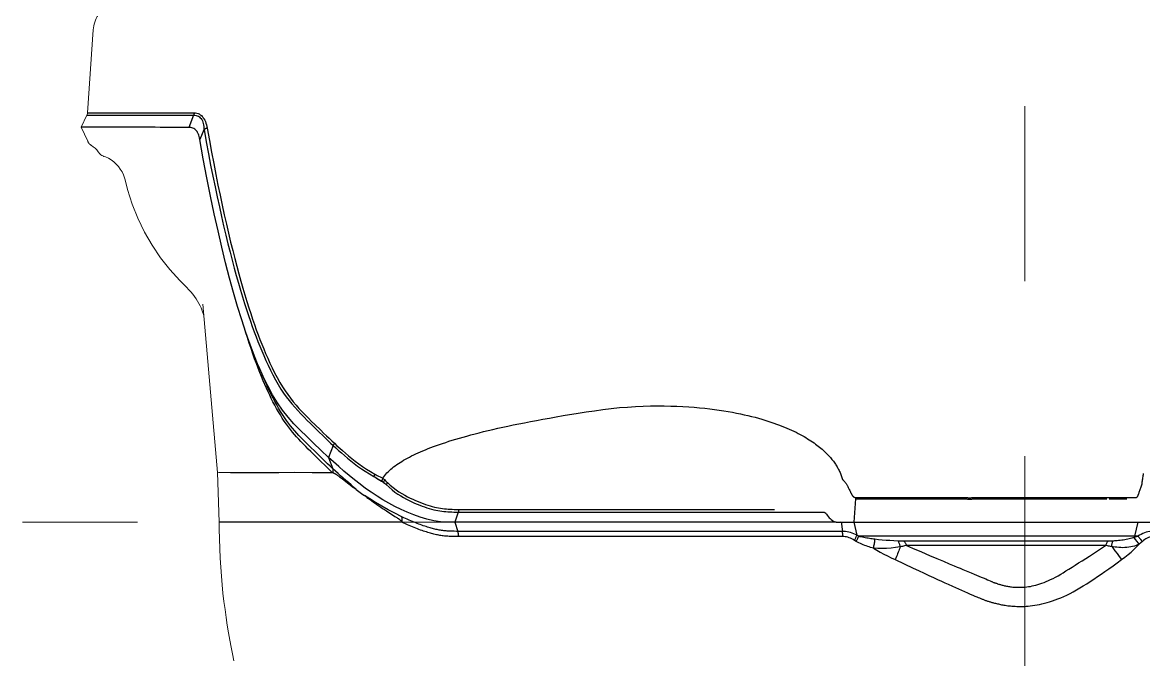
# Model space of a CAD drawing. Header units: millimetres. Extents: x 100 to 1590, y 100 to 694.
# Drawn here: x 1476.007 to 1477.608, y 502.291 to 503.2 of the extents above; entities that cross this region are included whole.
import ezdxf

# ---------------------------------------------------------------- set-up
doc = ezdxf.new("R2010")
doc.units = ezdxf.units.MM
doc.linetypes.add('CENTER', pattern=[2, 1.25, -0.25, 0.25, -0.25])
doc.layers.add('CL', color=1, linetype='CENTER', lineweight=9)
doc.layers.add('OUTLINE', color=6, linetype='Continuous', lineweight=9)

msp = doc.modelspace()

# ---------------------------------------------------------------- linework, layer by layer
at = {"color": 9, "linetype": 'Continuous'}
for p, q in [((1476.0994, 503.0681), (1476.1004, 503.0681)), ((1476.1003, 503.0714), (1476.1012, 503.0714)), ((1476.1023, 503.0681), (1476.1039, 503.0681)), ((1476.1039, 503.0714), (1476.1051, 503.0714)), ((1476.1039, 503.0681), (1476.1083, 503.0681)), ((1476.1051, 503.0714), (1476.108, 503.0714)), ((1476.108, 503.0714), (1476.1099, 503.0714)), ((1476.1083, 503.0681), (1476.1099, 503.0681)), ((1476.1099, 503.0714), (1476.111, 503.0714)), ((1476.1099, 503.0681), (1476.1106, 503.0681)), ((1476.1106, 503.0681), (1476.1125, 503.0681)), ((1476.111, 503.0714), (1476.1118, 503.0714)), ((1476.1125, 503.0681), (1476.1137, 503.0681)), ((1476.1149, 503.0681), (1476.1175, 503.0681)), ((1476.1175, 503.0681), (1476.1185, 503.0681)), ((1476.1185, 503.0681), (1476.1194, 503.0681)), ((1476.1187, 503.0714), (1476.1197, 503.0714)), ((1476.1194, 503.0681), (1476.1214, 503.0681)), ((1476.1197, 503.0714), (1476.1217, 503.0714)), ((1476.1214, 503.0681), (1476.1225, 503.0681)), ((1476.1217, 503.0714), (1476.1233, 503.0714)), ((1476.1225, 503.0681), (1476.1264, 503.0681)), ((1476.1233, 503.0714), (1476.1271, 503.0714)), ((1476.1264, 503.0681), (1476.1416, 503.0681)), ((1476.1301, 503.0714), (1476.1435, 503.0714)), ((1476.1435, 503.0714), (1476.1459, 503.0714)), ((1476.1497, 503.0714), (1476.1552, 503.0714)), ((1476.1545, 503.068), (1476.1575, 503.068)), ((1476.1552, 503.0714), (1476.1582, 503.0714)), ((1476.1575, 503.068), (1476.1606, 503.068)), ((1476.1582, 503.0714), (1476.1614, 503.0713)), ((1476.1713, 503.068), (1476.1752, 503.068)), ((1476.172, 503.0713), (1476.1759, 503.0713)), ((1476.1752, 503.068), (1476.1859, 503.068)), ((1476.1759, 503.0713), (1476.1866, 503.0713)), ((1476.2289, 503.0713), (1476.2356, 503.0713)), ((1476.2518, 503.068), (1476.2448, 503.0506)), ((1476.1057, 503.0249), (1476.1057, 503.0249)), ((1476.1059, 503.0249), (1476.1057, 503.0249)), ((1476.1162, 503.0147), (1476.1162, 503.0147)), ((1476.3463, 502.7008), (1476.3439, 502.707)), ((1476.451, 502.5965), (1476.4443, 502.5795)), ((1476.4443, 502.5795), (1476.4506, 502.5633)), ((1476.5246, 502.5473), (1476.5259, 502.546)), ((1476.5259, 502.546), (1476.5271, 502.5447)), ((1476.5271, 502.5447), (1476.5284, 502.5434)), ((1477.197, 502.5203), (1477.1947, 502.4868)), ((1477.1971, 502.5208), (1477.197, 502.5203)), ((1477.1971, 502.5221), (1477.1971, 502.5216)), ((1477.1971, 502.5216), (1477.1971, 502.5212)), ((1477.1971, 502.5212), (1477.1971, 502.5208)), ((1477.2255, 502.5201), (1477.2379, 502.5201)), ((1477.2256, 502.5221), (1477.238, 502.5221)), ((1477.2379, 502.5201), (1477.2492, 502.5201)), ((1477.238, 502.5221), (1477.2493, 502.5221)), ((1477.2627, 502.5201), (1477.2718, 502.5201)), ((1477.2628, 502.5221), (1477.2719, 502.5221)), ((1477.2718, 502.5201), (1477.2746, 502.5201)), ((1477.2719, 502.5221), (1477.2747, 502.5221)), ((1477.2746, 502.5201), (1477.2827, 502.5201)), ((1477.2747, 502.5221), (1477.2828, 502.5221)), ((1477.2951, 502.5201), (1477.302, 502.5201)), ((1477.2952, 502.5221), (1477.3021, 502.5221)), ((1477.302, 502.5201), (1477.3179, 502.5201)), ((1477.3021, 502.5221), (1477.318, 502.5221)), ((1477.3352, 502.5201), (1477.3414, 502.5201)), ((1477.3353, 502.5221), (1477.3415, 502.5221)), ((1477.3543, 502.5201), (1477.356, 502.5201)), ((1477.3545, 502.5221), (1477.3561, 502.522)), ((1477.3778, 502.522), (1477.3799, 502.522)), ((1477.3778, 502.5201), (1477.3798, 502.5201)), ((1477.3798, 502.5201), (1477.383, 502.5201)), ((1477.3799, 502.522), (1477.383, 502.5221)), ((1477.383, 502.5201), (1477.3863, 502.5201)), ((1477.3863, 502.5201), (1477.3888, 502.5201)), ((1477.3876, 502.5221), (1477.4053, 502.5221)), ((1477.3888, 502.5201), (1477.3971, 502.5201)), ((1477.3971, 502.5201), (1477.4053, 502.5201)), ((1477.4053, 502.5221), (1477.419, 502.5221)), ((1477.4053, 502.5201), (1477.419, 502.5201)), ((1477.419, 502.5221), (1477.4283, 502.5221)), ((1477.419, 502.5201), (1477.4283, 502.5201)), ((1477.4539, 502.5221), (1477.4627, 502.5221)), ((1477.4539, 502.5201), (1477.4627, 502.5201)), ((1477.4627, 502.5221), (1477.4706, 502.5221)), ((1477.4627, 502.5201), (1477.4707, 502.5201)), ((1477.4706, 502.5221), (1477.5092, 502.5221)), ((1477.4707, 502.5201), (1477.5093, 502.5201)), ((1477.5092, 502.5221), (1477.5123, 502.5221)), ((1477.5093, 502.5201), (1477.5124, 502.5201)), ((1477.5123, 502.5221), (1477.5144, 502.522)), ((1477.5124, 502.5201), (1477.5144, 502.5201)), ((1477.5182, 502.522), (1477.5236, 502.5221)), ((1477.5183, 502.5201), (1477.5202, 502.5201)), ((1477.5202, 502.5201), (1477.5237, 502.5201)), ((1477.5236, 502.5221), (1477.5262, 502.5221)), ((1477.5237, 502.5201), (1477.5263, 502.5201)), ((1477.5314, 502.5221), (1477.5394, 502.5221)), ((1477.5315, 502.5201), (1477.5395, 502.5201)), ((1477.5442, 502.5221), (1477.5482, 502.5221)), ((1477.5443, 502.5201), (1477.5483, 502.5201)), ((1477.5482, 502.5221), (1477.5558, 502.522)), ((1477.5483, 502.5201), (1477.5559, 502.5201)), ((1477.5558, 502.522), (1477.5592, 502.522)), ((1477.5592, 502.522), (1477.5628, 502.522)), ((1477.5593, 502.5201), (1477.5629, 502.5201)), ((1477.5628, 502.522), (1477.5686, 502.5221)), ((1477.5629, 502.5201), (1477.5687, 502.5201)), ((1477.5686, 502.5221), (1477.5842, 502.5221)), ((1477.5687, 502.5201), (1477.5843, 502.5201)), ((1477.5974, 502.5221), (1477.5974, 502.5216)), ((1477.5974, 502.5216), (1477.5974, 502.5212)), ((1476.6297, 502.5015), (1476.6247, 502.4868)), ((1476.6265, 502.5015), (1477.1499, 502.5015)), ((1476.7085, 502.5053), (1476.7592, 502.5053)), ((1476.8554, 502.5053), (1476.9224, 502.5053)), ((1476.6247, 502.4868), (1476.629, 502.4739)), ((1477.1765, 502.4873), (1477.1783, 502.4739)), ((1477.1947, 502.4868), (1477.199, 502.4683)), ((1477.5999, 502.4868), (1477.5952, 502.4668)), ((1477.1783, 502.4739), (1476.629, 502.4739)), ((1476.7885, 502.4665), (1476.7398, 502.4665)), ((1476.8129, 502.4665), (1476.7885, 502.4665)), ((1477.1979, 502.4596), (1477.1955, 502.461)), ((1477.2015, 502.4668), (1477.199, 502.4683)), ((1477.6003, 502.4668), (1477.2015, 502.4668)), ((1477.5578, 502.46), (1477.2648, 502.46)), ((1477.5965, 502.4657), (1477.5947, 502.4651)), ((1477.5968, 502.4624), (1477.5947, 502.4651)), ((1477.5994, 502.4665), (1477.5965, 502.4657)), ((1477.5993, 502.4592), (1477.5968, 502.4624)), ((1477.6019, 502.4558), (1477.5993, 502.4592)), ((1477.6003, 502.4668), (1477.5994, 502.4665)), ((1477.6044, 502.4621), (1477.6003, 502.4668)), ((1477.6066, 502.4596), (1477.6042, 502.4577)), ((1477.6066, 502.4596), (1477.6044, 502.4621)), ((1477.5541, 502.4538), (1477.2699, 502.4538)), ((1477.2699, 502.4538), (1477.2785, 502.4501)), ((1477.2785, 502.4501), (1477.291, 502.4447)), ((1477.291, 502.4447), (1477.3027, 502.4396)), ((1477.5672, 502.4463), (1477.5704, 502.4422)), ((1477.6042, 502.4577), (1477.6019, 502.4558)), ((1477.2535, 502.4335), (1477.2664, 502.4274)), ((1477.2664, 502.4274), (1477.2791, 502.4215)), ((1477.3027, 502.4396), (1477.3132, 502.4351)), ((1477.3132, 502.4351), (1477.3224, 502.4311)), ((1477.3224, 502.4311), (1477.3305, 502.4277)), ((1477.3305, 502.4277), (1477.3377, 502.4247)), ((1477.5704, 502.4422), (1477.5736, 502.4379)), ((1477.5736, 502.4379), (1477.5769, 502.4336)), ((1477.2791, 502.4215), (1477.2871, 502.4178)), ((1477.2871, 502.4178), (1477.2948, 502.4142)), ((1477.2948, 502.4142), (1477.3018, 502.411)), ((1477.3018, 502.411), (1477.3083, 502.408)), ((1477.3377, 502.4247), (1477.3421, 502.4228)), ((1477.3421, 502.4228), (1477.3462, 502.4211)), ((1477.3462, 502.4211), (1477.3501, 502.4195)), ((1477.3619, 502.4146), (1477.3662, 502.4129)), ((1477.3662, 502.4129), (1477.3766, 502.4085)), ((1477.3083, 502.408), (1477.3142, 502.4053)), ((1477.3142, 502.4053), (1477.3196, 502.4029)), ((1477.3196, 502.4029), (1477.3245, 502.4006)), ((1477.3245, 502.4006), (1477.3292, 502.3985)), ((1477.3292, 502.3985), (1477.3356, 502.3956)), ((1477.3356, 502.3956), (1477.357, 502.3861)), ((1477.3766, 502.4085), (1477.3776, 502.4081)), ((1477.3829, 502.4059), (1477.3854, 502.4048)), ((1477.3854, 502.4048), (1477.387, 502.4041)), ((1477.387, 502.4041), (1477.3893, 502.4031)), ((1477.357, 502.3861), (1477.3608, 502.3844)), ((1477.3608, 502.3844), (1477.3643, 502.3829)), ((1477.3643, 502.3829), (1477.3674, 502.3816)), ((1477.3674, 502.3816), (1477.3703, 502.3803)), ((1477.3703, 502.3803), (1477.3721, 502.3795)), ((1477.3721, 502.3795), (1477.374, 502.3788))]:
    msp.add_line(p, q, dxfattribs=at)
at = {"color": 7, "linetype": 'Continuous'}
for p, q in [((1476.1014, 503.0507), (1476.0958, 503.0508)), ((1476.105, 503.0508), (1476.1014, 503.0507)), ((1476.1384, 503.0507), (1476.1293, 503.0507)), ((1476.1537, 503.0507), (1476.1384, 503.0507)), ((1476.1592, 503.0507), (1476.1537, 503.0507)), ((1476.2665, 503.0471), (1476.2605, 503.0335)), ((1476.2656, 503.0056), (1476.2605, 503.0335)), ((1476.1236, 503.0092), (1476.1236, 503.0092)), ((1476.4548, 502.5556), (1476.4553, 502.5553)), ((1476.4553, 502.5553), (1476.4557, 502.5549)), ((1476.4557, 502.5549), (1476.4562, 502.5546)), ((1476.4562, 502.5546), (1476.4567, 502.5543)), ((1476.4567, 502.5543), (1476.4573, 502.5539)), ((1476.4573, 502.5539), (1476.4578, 502.5535)), ((1476.4578, 502.5535), (1476.4583, 502.5531)), ((1476.4583, 502.5531), (1476.4592, 502.5525)), ((1476.4592, 502.5525), (1476.4601, 502.5519)), ((1476.4601, 502.5519), (1476.4613, 502.551)), ((1476.4613, 502.551), (1476.4626, 502.55)), ((1476.4626, 502.55), (1476.4644, 502.5487)), ((1476.4644, 502.5487), (1476.4669, 502.5468)), ((1476.4669, 502.5468), (1476.4803, 502.5365)), ((1476.4993, 502.5223), (1476.5037, 502.5192)), ((1476.5037, 502.5192), (1476.5063, 502.5174)), ((1476.5063, 502.5174), (1476.5087, 502.5156)), ((1476.5087, 502.5156), (1476.5111, 502.514)), ((1476.5111, 502.514), (1476.5134, 502.5124)), ((1476.5134, 502.5124), (1476.5163, 502.5104)), ((1476.5163, 502.5104), (1476.5191, 502.5085)), ((1476.5191, 502.5085), (1476.5217, 502.5067)), ((1476.5217, 502.5067), (1476.5242, 502.505)), ((1476.5242, 502.505), (1476.5271, 502.5031)), ((1476.5271, 502.5031), (1476.5303, 502.501)), ((1476.5303, 502.501), (1476.5345, 502.4982)), ((1476.5345, 502.4982), (1476.5392, 502.4952)), ((1476.5392, 502.4952), (1476.5418, 502.4935)), ((1476.5418, 502.4935), (1476.5431, 502.4926)), ((1476.5431, 502.4926), (1476.5441, 502.492)), ((1476.5441, 502.492), (1476.5448, 502.4915)), ((1476.5448, 502.4915), (1476.5454, 502.4911)), ((1476.5454, 502.4911), (1476.5458, 502.4908)), ((1476.5458, 502.4908), (1476.5462, 502.4905)), ((1476.5492, 502.4868), (1476.2883, 502.4868)), ((1476.5462, 502.4905), (1476.5466, 502.4903)), ((1476.5466, 502.4903), (1476.5469, 502.49)), ((1476.5469, 502.49), (1476.5472, 502.4898)), ((1476.5472, 502.4898), (1476.5475, 502.4896)), ((1477.1691, 502.4868), (1476.6247, 502.4868)), ((1477.1766, 502.4868), (1477.6222, 502.4868))]:
    msp.add_line(p, q, dxfattribs=at)
at = {"color": 9, "linetype": 'Continuous'}
for points in [[(1476.0993, 503.0681), (1476.0993, 503.0681), (1476.0994, 503.0681)], [(1476.1002, 503.0714), (1476.1002, 503.0714), (1476.1003, 503.0714)], [(1476.1004, 503.0681), (1476.1016, 503.0681), (1476.1023, 503.0681)], [(1476.1012, 503.0714), (1476.1025, 503.0714), (1476.1039, 503.0714)], [(1476.1118, 503.0714), (1476.1133, 503.0714), (1476.1144, 503.0714)], [(1476.1137, 503.0681), (1476.1141, 503.0681), (1476.1149, 503.0681)], [(1476.1144, 503.0714), (1476.1148, 503.0714), (1476.1153, 503.0714), (1476.1161, 503.0714)], [(1476.1161, 503.0714), (1476.1183, 503.0714), (1476.1187, 503.0714)], [(1476.1271, 503.0714), (1476.1286, 503.0714), (1476.1301, 503.0714)], [(1476.1416, 503.0681), (1476.1464, 503.0681), (1476.1476, 503.0681)], [(1476.1459, 503.0714), (1476.1484, 503.0714), (1476.1497, 503.0714)], [(1476.1476, 503.0681), (1476.1516, 503.068), (1476.1545, 503.068)], [(1476.1606, 503.068), (1476.164, 503.068), (1476.1657, 503.068)], [(1476.1614, 503.0713), (1476.1647, 503.0713), (1476.1665, 503.0713)], [(1476.1657, 503.068), (1476.1694, 503.068), (1476.1713, 503.068)], [(1476.1665, 503.0713), (1476.1701, 503.0713), (1476.172, 503.0713)], [(1476.1859, 503.068), (1476.1906, 503.068), (1476.193, 503.068)], [(1476.1866, 503.0713), (1476.1913, 503.0713), (1476.1938, 503.0713)], [(1476.193, 503.068), (1476.2007, 503.068), (1476.2034, 503.068), (1476.2062, 503.068), (1476.2091, 503.068), (1476.2121, 503.068), (1476.2152, 503.068), (1476.2183, 503.068), (1476.2215, 503.068), (1476.2248, 503.068), (1476.2281, 503.068), (1476.2315, 503.068), (1476.2349, 503.068)], [(1476.1938, 503.0713), (1476.2015, 503.0713), (1476.2042, 503.0713), (1476.207, 503.0713), (1476.2099, 503.0713), (1476.2128, 503.0713), (1476.2159, 503.0713), (1476.2191, 503.0713), (1476.2223, 503.0713), (1476.2255, 503.0713), (1476.2289, 503.0713)], [(1476.2349, 503.068), (1476.2417, 503.068), (1476.2451, 503.068), (1476.2484, 503.068), (1476.2518, 503.068)], [(1476.2356, 503.0713), (1476.2424, 503.0713), (1476.2458, 503.0713), (1476.2492, 503.0713), (1476.2526, 503.0713)], [(1476.2526, 503.0713), (1476.2525, 503.0709), (1476.2525, 503.0705), (1476.2524, 503.0701), (1476.2524, 503.0698), (1476.2523, 503.0694), (1476.2522, 503.069), (1476.2521, 503.0687), (1476.252, 503.0683), (1476.2518, 503.068)], [(1476.2518, 503.068), (1476.2536, 503.0679), (1476.2554, 503.0676), (1476.257, 503.0671), (1476.2585, 503.0664), (1476.26, 503.0655), (1476.2613, 503.0644), (1476.2624, 503.0631), (1476.2634, 503.0616), (1476.2643, 503.06), (1476.265, 503.0582), (1476.2656, 503.0562), (1476.2661, 503.0541), (1476.2663, 503.0519), (1476.2665, 503.0495), (1476.2665, 503.0471)], [(1476.2526, 503.0713), (1476.2545, 503.0712), (1476.2563, 503.0709), (1476.2581, 503.0704), (1476.2598, 503.0697), (1476.2613, 503.0687), (1476.2628, 503.0676), (1476.2642, 503.0663), (1476.2654, 503.0648), (1476.2665, 503.063), (1476.2676, 503.0611), (1476.2685, 503.059), (1476.2693, 503.0568), (1476.27, 503.0544), (1476.2706, 503.0519), (1476.2711, 503.0493)], [(1476.2711, 503.0493), (1476.2709, 503.0495), (1476.2706, 503.0495), (1476.2704, 503.0495), (1476.2701, 503.0493), (1476.2697, 503.0491), (1476.2694, 503.0489), (1476.269, 503.0487), (1476.2686, 503.0485), (1476.2681, 503.0483), (1476.2676, 503.0479), (1476.267, 503.0475), (1476.2665, 503.0471)], [(1476.2666, 503.0474), (1476.2697, 503.0299), (1476.2729, 503.013), (1476.2761, 502.9968), (1476.2792, 502.9811), (1476.2823, 502.9659), (1476.2854, 502.9513), (1476.2885, 502.937), (1476.2916, 502.9232), (1476.2946, 502.9098), (1476.2977, 502.8969), (1476.3007, 502.8844), (1476.3038, 502.8724), (1476.3068, 502.8608), (1476.3097, 502.8497), (1476.3127, 502.8389), (1476.3157, 502.8284), (1476.3186, 502.8183), (1476.3216, 502.8086), (1476.3244, 502.7993), (1476.3273, 502.7904), (1476.3301, 502.7819), (1476.3328, 502.7739), (1476.3355, 502.7663), (1476.3382, 502.7589), (1476.3409, 502.7517), (1476.3436, 502.7449), (1476.3463, 502.7381), (1476.349, 502.7314), (1476.3519, 502.7247), (1476.3549, 502.718), (1476.3581, 502.7111), (1476.3615, 502.7041), (1476.365, 502.6972), (1476.3687, 502.6903), (1476.3726, 502.6835), (1476.3765, 502.6771), (1476.3803, 502.6713), (1476.3841, 502.6659), (1476.388, 502.6607), (1476.3921, 502.6558), (1476.3962, 502.651), (1476.4005, 502.6462), (1476.4049, 502.6415), (1476.4095, 502.6368), (1476.4141, 502.6322), (1476.4186, 502.6277), (1476.423, 502.6234), (1476.4274, 502.6191), (1476.4316, 502.615), (1476.4357, 502.611), (1476.4397, 502.6072), (1476.4436, 502.6035), (1476.4473, 502.5999), (1476.451, 502.5965)], [(1476.2711, 503.0493), (1476.2742, 503.032), (1476.2773, 503.0153), (1476.2804, 502.999), (1476.2835, 502.9834), (1476.2865, 502.9683), (1476.2896, 502.9536), (1476.2926, 502.9394), (1476.2956, 502.9256), (1476.2986, 502.9123), (1476.3016, 502.8994), (1476.3046, 502.8869), (1476.3076, 502.8749), (1476.3105, 502.8634), (1476.3134, 502.8523), (1476.3163, 502.8415), (1476.3192, 502.8311), (1476.3221, 502.821), (1476.325, 502.8113), (1476.3278, 502.802), (1476.3306, 502.7932), (1476.3333, 502.7847), (1476.336, 502.7767), (1476.3386, 502.7691), (1476.3413, 502.7617), (1476.3439, 502.7546), (1476.3465, 502.7477), (1476.3491, 502.741), (1476.3518, 502.7343), (1476.3546, 502.7277), (1476.3575, 502.721), (1476.3607, 502.7141), (1476.364, 502.7071), (1476.3674, 502.7002), (1476.3711, 502.6934), (1476.3749, 502.6866), (1476.3787, 502.6802), (1476.3824, 502.6744), (1476.3861, 502.6691), (1476.3899, 502.6639), (1476.3939, 502.6589), (1476.398, 502.6542), (1476.4022, 502.6495), (1476.4066, 502.6447), (1476.4112, 502.64), (1476.4158, 502.6354), (1476.4203, 502.6309), (1476.4247, 502.6266)], [(1476.3389, 502.7204), (1476.3364, 502.7275), (1476.3339, 502.7348), (1476.3313, 502.7425), (1476.3287, 502.7505), (1476.326, 502.7588), (1476.3259, 502.7592)], [(1476.3439, 502.707), (1476.3414, 502.7136), (1476.3389, 502.7204)], [(1476.4498, 502.558), (1476.446, 502.5616), (1476.4423, 502.5651), (1476.4385, 502.5688), (1476.4346, 502.5725), (1476.4307, 502.5763), (1476.4269, 502.5801), (1476.423, 502.5839), (1476.4192, 502.5877), (1476.4155, 502.5914), (1476.4118, 502.595), (1476.4083, 502.5986), (1476.4049, 502.6022), (1476.4018, 502.6055), (1476.3987, 502.6088), (1476.3958, 502.6122), (1476.3928, 502.6157), (1476.39, 502.6192), (1476.3871, 502.623), (1476.3842, 502.627), (1476.3812, 502.6312), (1476.3784, 502.6355), (1476.3756, 502.64), (1476.3728, 502.6447), (1476.3701, 502.6494), (1476.3676, 502.6541), (1476.3651, 502.6588), (1476.3627, 502.6636), (1476.3604, 502.6683), (1476.3582, 502.6731), (1476.3559, 502.6781), (1476.3536, 502.6834), (1476.3512, 502.689), (1476.3488, 502.6948), (1476.3463, 502.7008)], [(1476.4506, 502.5633), (1476.4469, 502.5668), (1476.4431, 502.5704), (1476.4393, 502.574), (1476.4354, 502.5778), (1476.4315, 502.5816), (1476.4276, 502.5854), (1476.4237, 502.5892), (1476.4198, 502.593), (1476.416, 502.5967), (1476.4123, 502.6004), (1476.4087, 502.604), (1476.4053, 502.6075), (1476.4021, 502.6109), (1476.3991, 502.6142), (1476.3961, 502.6176), (1476.3931, 502.621), (1476.3903, 502.6245), (1476.3874, 502.6282), (1476.3845, 502.6322), (1476.3816, 502.6363), (1476.3787, 502.6406), (1476.3759, 502.6451), (1476.3732, 502.6497), (1476.3705, 502.6544), (1476.3679, 502.6591), (1476.3654, 502.6638), (1476.363, 502.6685), (1476.3607, 502.6732), (1476.3584, 502.678), (1476.3561, 502.6829), (1476.3538, 502.6882), (1476.3514, 502.6937), (1476.3496, 502.698)], [(1476.801, 502.6426), (1476.8124, 502.6444), (1476.824, 502.6461), (1476.836, 502.6477), (1476.8481, 502.6492), (1476.86, 502.6505), (1476.8715, 502.6514), (1476.8829, 502.6521), (1476.8939, 502.6526), (1476.9043, 502.6529), (1476.9143, 502.653), (1476.9239, 502.653), (1476.9331, 502.6528), (1476.9419, 502.6525), (1476.9504, 502.6521), (1476.9587, 502.6516), (1476.9666, 502.651), (1476.9742, 502.6503), (1476.9816, 502.6496), (1476.9888, 502.6488), (1476.9957, 502.6479), (1477.0024, 502.647), (1477.0088, 502.646), (1477.0151, 502.645), (1477.0211, 502.6439), (1477.0269, 502.6428), (1477.0326, 502.6416), (1477.0381, 502.6404), (1477.0434, 502.6392), (1477.0485, 502.638), (1477.0535, 502.6367), (1477.0583, 502.6354), (1477.063, 502.6341), (1477.0675, 502.6327), (1477.0719, 502.6313), (1477.0762, 502.6299), (1477.0803, 502.6285), (1477.0843, 502.6271), (1477.0882, 502.6257), (1477.0919, 502.6242), (1477.0955, 502.6228), (1477.099, 502.6213), (1477.1024, 502.6198), (1477.1057, 502.6183), (1477.1089, 502.6168), (1477.112, 502.6153), (1477.115, 502.6138), (1477.1179, 502.6123), (1477.1207, 502.6107), (1477.1234, 502.6092), (1477.126, 502.6077), (1477.1285, 502.6062), (1477.1309, 502.6046), (1477.1333, 502.6031), (1477.1355, 502.6016), (1477.1377, 502.6001), (1477.1398, 502.5985), (1477.1418, 502.597), (1477.1438, 502.5955), (1477.1457, 502.594), (1477.1475, 502.5925), (1477.1493, 502.591), (1477.151, 502.5895), (1477.1526, 502.588), (1477.1541, 502.5866), (1477.1556, 502.5851), (1477.1571, 502.5836), (1477.1584, 502.5822), (1477.1597, 502.5808), (1477.161, 502.5794), (1477.1622, 502.578), (1477.1633, 502.5766), (1477.1644, 502.5752), (1477.1654, 502.5739), (1477.1664, 502.5726), (1477.1673, 502.5713), (1477.1682, 502.57), (1477.169, 502.5687), (1477.1698, 502.5674), (1477.1706, 502.5661), (1477.1714, 502.5648), (1477.1721, 502.5635), (1477.1728, 502.5621), (1477.1735, 502.5608), (1477.1741, 502.5594), (1477.1748, 502.558), (1477.1754, 502.5566), (1477.176, 502.5552), (1477.1765, 502.5537), (1477.177, 502.5523), (1477.1775, 502.5508), (1477.178, 502.5493), (1477.1784, 502.5477)], [(1476.5218, 502.5497), (1476.5232, 502.5517), (1476.5247, 502.5536), (1476.5262, 502.5554), (1476.5279, 502.5573), (1476.5296, 502.559), (1476.5315, 502.5608), (1476.5334, 502.5625), (1476.5353, 502.5642), (1476.5374, 502.5658), (1476.5396, 502.5675), (1476.5418, 502.5691), (1476.5441, 502.5707), (1476.5465, 502.5723), (1476.549, 502.5738), (1476.5516, 502.5754), (1476.5543, 502.5769), (1476.5571, 502.5785), (1476.56, 502.58), (1476.5629, 502.5815), (1476.566, 502.583), (1476.5692, 502.5845), (1476.5725, 502.586), (1476.5759, 502.5875), (1476.5793, 502.589), (1476.583, 502.5905), (1476.5867, 502.592), (1476.5905, 502.5935), (1476.5945, 502.595), (1476.5986, 502.5964), (1476.6028, 502.5979), (1476.6072, 502.5994), (1476.6117, 502.6009), (1476.6164, 502.6024), (1476.6212, 502.604), (1476.6262, 502.6055), (1476.6313, 502.607), (1476.6366, 502.6085), (1476.6421, 502.61), (1476.6478, 502.6116), (1476.6536, 502.6131), (1476.6597, 502.6147), (1476.6659, 502.6162), (1476.6724, 502.6178), (1476.6791, 502.6194), (1476.686, 502.621), (1476.6931, 502.6226), (1476.7005, 502.6242), (1476.7081, 502.6258), (1476.716, 502.6274), (1476.7242, 502.629), (1476.7326, 502.6307), (1476.7413, 502.6323), (1476.7504, 502.634), (1476.7598, 502.6357), (1476.7695, 502.6374), (1476.7796, 502.6391), (1476.801, 502.6426)], [(1476.4247, 502.6266), (1476.4333, 502.6182), (1476.4374, 502.6142), (1476.4414, 502.6104), (1476.4453, 502.6067), (1476.4491, 502.6031), (1476.4527, 502.5997)], [(1476.4527, 502.5997), (1476.4526, 502.5994), (1476.4524, 502.599), (1476.4523, 502.5986), (1476.4521, 502.5983), (1476.4519, 502.5979), (1476.4517, 502.5976), (1476.4515, 502.5972), (1476.4512, 502.5969), (1476.451, 502.5965)], [(1476.451, 502.5965), (1476.4547, 502.593), (1476.4587, 502.5895), (1476.4628, 502.5858), (1476.467, 502.5821), (1476.4714, 502.5784), (1476.4761, 502.5746), (1476.4809, 502.5708), (1476.486, 502.567), (1476.4913, 502.5633), (1476.4969, 502.5596), (1476.5028, 502.5559), (1476.509, 502.5524)], [(1476.4527, 502.5997), (1476.4565, 502.5962), (1476.4604, 502.5927), (1476.4645, 502.5891), (1476.4687, 502.5854), (1476.4731, 502.5816), (1476.4777, 502.5778), (1476.4826, 502.574), (1476.4876, 502.5702), (1476.4929, 502.5665), (1476.4985, 502.5628), (1476.5043, 502.5592), (1476.5104, 502.5557)], [(1476.4508, 502.5578), (1476.4509, 502.5584), (1476.4509, 502.5591), (1476.451, 502.5597), (1476.451, 502.5603), (1476.4509, 502.5609), (1476.4509, 502.5616), (1476.4508, 502.5622), (1476.4508, 502.5627), (1476.4506, 502.5633)], [(1476.4841, 502.5337), (1476.4803, 502.5369), (1476.4765, 502.5402), (1476.4727, 502.5435), (1476.469, 502.5467), (1476.4653, 502.55), (1476.4616, 502.5533), (1476.458, 502.5566), (1476.4543, 502.56), (1476.4506, 502.5633)], [(1476.5104, 502.5557), (1476.5103, 502.5553), (1476.5102, 502.5549), (1476.51, 502.5545), (1476.5099, 502.5542), (1476.5097, 502.5538), (1476.5096, 502.5535), (1476.5094, 502.5531), (1476.5092, 502.5528), (1476.509, 502.5524)], [(1476.5104, 502.5557), (1476.5123, 502.5547), (1476.5141, 502.5536), (1476.516, 502.5526), (1476.518, 502.5517), (1476.5199, 502.5507), (1476.5218, 502.5497)], [(1477.6062, 502.5415), (1477.6064, 502.543), (1477.6065, 502.5445), (1477.6067, 502.546), (1477.6069, 502.5475), (1477.6071, 502.549), (1477.6073, 502.5505), (1477.6076, 502.552), (1477.6078, 502.5535), (1477.6081, 502.555), (1477.6084, 502.5564)], [(1476.509, 502.5524), (1476.5108, 502.5513), (1476.5126, 502.5502), (1476.5145, 502.5491), (1476.5164, 502.548), (1476.5182, 502.547), (1476.5201, 502.5459)], [(1476.5218, 502.5497), (1476.5217, 502.5493), (1476.5216, 502.5488), (1476.5214, 502.5484), (1476.5212, 502.548), (1476.5211, 502.5475), (1476.5208, 502.5471), (1476.5206, 502.5467), (1476.5204, 502.5463), (1476.5201, 502.5459)], [(1476.5201, 502.5459), (1476.5206, 502.5456), (1476.5211, 502.5454), (1476.5215, 502.5451), (1476.5218, 502.5448), (1476.5221, 502.5444), (1476.5224, 502.5441)], [(1476.5218, 502.5497), (1476.5224, 502.5493), (1476.5229, 502.5489), (1476.5234, 502.5485), (1476.5238, 502.5481), (1476.5242, 502.5477), (1476.5246, 502.5473)], [(1476.5224, 502.5441), (1476.5232, 502.5436), (1476.5239, 502.543), (1476.5247, 502.5425), (1476.5254, 502.5419), (1476.5261, 502.5413), (1476.5268, 502.5407)], [(1476.5246, 502.5473), (1476.5244, 502.5469), (1476.5242, 502.5466), (1476.524, 502.5462), (1476.5238, 502.5459), (1476.5236, 502.5455), (1476.5233, 502.5452), (1476.5231, 502.5449), (1476.5228, 502.5446), (1476.5225, 502.5443)], [(1476.5284, 502.5434), (1476.5283, 502.5431), (1476.5281, 502.5428), (1476.528, 502.5425), (1476.5278, 502.5422), (1476.5276, 502.5419), (1476.5274, 502.5416), (1476.5272, 502.5413), (1476.527, 502.541), (1476.5268, 502.5407)], [(1476.5268, 502.5407), (1476.531, 502.5368), (1476.5351, 502.5332), (1476.5393, 502.53), (1476.5435, 502.5271), (1476.5476, 502.5244), (1476.5517, 502.522), (1476.5557, 502.5198), (1476.5596, 502.5178), (1476.5635, 502.5159), (1476.5672, 502.5142), (1476.571, 502.5127), (1476.5746, 502.5112), (1476.5781, 502.5099), (1476.5816, 502.5087), (1476.5849, 502.5076), (1476.5882, 502.5065), (1476.5915, 502.5056), (1476.5946, 502.5048), (1476.5976, 502.5041), (1476.6006, 502.5035), (1476.6035, 502.503), (1476.6063, 502.5026), (1476.6091, 502.5023), (1476.6119, 502.502), (1476.6147, 502.5018), (1476.6175, 502.5017), (1476.6203, 502.5016), (1476.6233, 502.5015), (1476.6265, 502.5015)], [(1476.5284, 502.5434), (1476.5326, 502.5397), (1476.5367, 502.5363), (1476.5409, 502.5331), (1476.545, 502.5303), (1476.5491, 502.5278), (1476.5532, 502.5255), (1476.5571, 502.5233), (1476.561, 502.5214), (1476.5649, 502.5196), (1476.5686, 502.5179), (1476.5723, 502.5163), (1476.5759, 502.5149), (1476.5794, 502.5136), (1476.5828, 502.5124), (1476.5861, 502.5113), (1476.5894, 502.5103), (1476.5926, 502.5094), (1476.5957, 502.5086), (1476.5987, 502.5079), (1476.6016, 502.5073), (1476.6044, 502.5068), (1476.6072, 502.5064), (1476.6099, 502.506), (1476.6127, 502.5058), (1476.6154, 502.5056), (1476.6182, 502.5054), (1476.621, 502.5054), (1476.624, 502.5053), (1476.6271, 502.5053), (1476.6303, 502.5053)], [(1477.1784, 502.5477), (1477.1786, 502.5476), (1477.1789, 502.5474), (1477.1791, 502.5472), (1477.1793, 502.547), (1477.1795, 502.5468), (1477.1798, 502.5466)], [(1477.1798, 502.5466), (1477.1805, 502.5459), (1477.1811, 502.5452), (1477.1818, 502.5445), (1477.1824, 502.5437), (1477.1829, 502.5429), (1477.1835, 502.5421), (1477.184, 502.5413), (1477.1845, 502.5405), (1477.185, 502.5396)], [(1477.185, 502.5396), (1477.1855, 502.5387), (1477.186, 502.5377), (1477.1865, 502.5367), (1477.1875, 502.5346)], [(1477.6021, 502.5299), (1477.6025, 502.5312), (1477.6029, 502.5324), (1477.6033, 502.5336), (1477.6038, 502.5349), (1477.6042, 502.5362), (1477.6047, 502.5375), (1477.6052, 502.5388), (1477.6057, 502.5401), (1477.6062, 502.5415)], [(1476.5491, 502.4947), (1476.539, 502.4997), (1476.5294, 502.5048), (1476.5203, 502.5099), (1476.5116, 502.5151), (1476.5034, 502.5202), (1476.4956, 502.5252)], [(1477.1875, 502.5346), (1477.1881, 502.5335), (1477.1886, 502.5324), (1477.1892, 502.5312), (1477.1898, 502.5299)], [(1477.1898, 502.5299), (1477.19, 502.5294), (1477.1903, 502.5288), (1477.1905, 502.5283), (1477.1908, 502.5278), (1477.191, 502.5274), (1477.1913, 502.5269), (1477.1915, 502.5265), (1477.1918, 502.5261), (1477.192, 502.5257), (1477.1923, 502.5253), (1477.1925, 502.525), (1477.1928, 502.5246), (1477.1931, 502.5243), (1477.1934, 502.524), (1477.1937, 502.5237), (1477.194, 502.5234), (1477.1943, 502.5231), (1477.1946, 502.5229), (1477.195, 502.5227), (1477.1954, 502.5225), (1477.1958, 502.5223), (1477.1962, 502.5222), (1477.1967, 502.5221), (1477.1971, 502.5221)], [(1477.5974, 502.5221), (1477.5977, 502.5221), (1477.5979, 502.5221), (1477.5982, 502.5222), (1477.5984, 502.5224), (1477.5987, 502.5226), (1477.5989, 502.5228), (1477.5992, 502.523), (1477.5994, 502.5234), (1477.5997, 502.5237), (1477.5999, 502.5241), (1477.6001, 502.5245), (1477.6004, 502.525), (1477.6006, 502.5255), (1477.6008, 502.5259), (1477.601, 502.5265), (1477.6012, 502.527), (1477.6014, 502.5275), (1477.6016, 502.5281), (1477.6018, 502.5287), (1477.602, 502.5293), (1477.6021, 502.5299)], [(1477.197, 502.5201), (1477.2021, 502.5201), (1477.2119, 502.5201)], [(1477.1971, 502.5221), (1477.2022, 502.5221), (1477.212, 502.5221)], [(1477.2119, 502.5201), (1477.2165, 502.5201), (1477.2255, 502.5201)], [(1477.212, 502.5221), (1477.2166, 502.5221), (1477.2256, 502.5221)], [(1477.2492, 502.5201), (1477.2561, 502.5201), (1477.2627, 502.5201)], [(1477.2493, 502.5221), (1477.2562, 502.5221), (1477.2628, 502.5221)], [(1477.2827, 502.5201), (1477.2903, 502.5201), (1477.2951, 502.5201)], [(1477.2828, 502.5221), (1477.2904, 502.5221), (1477.2952, 502.5221)], [(1477.3179, 502.5201), (1477.3213, 502.5201), (1477.3352, 502.5201)], [(1477.318, 502.5221), (1477.3214, 502.5221), (1477.3353, 502.5221)], [(1477.3414, 502.5201), (1477.3432, 502.5201), (1477.3441, 502.5201), (1477.345, 502.5201)], [(1477.3415, 502.5221), (1477.3433, 502.5221), (1477.3442, 502.5221), (1477.3451, 502.5221)], [(1477.345, 502.5201), (1477.3484, 502.5202), (1477.3492, 502.5202), (1477.3501, 502.5202), (1477.3509, 502.5202), (1477.3518, 502.5202), (1477.3526, 502.5202), (1477.3543, 502.5201)], [(1477.3451, 502.5221), (1477.3485, 502.5222), (1477.3493, 502.5222), (1477.3502, 502.5222), (1477.351, 502.5222), (1477.3519, 502.5222), (1477.3528, 502.5222), (1477.3545, 502.5221)], [(1477.356, 502.5201), (1477.3568, 502.52), (1477.3577, 502.52), (1477.3586, 502.52), (1477.3595, 502.52), (1477.3604, 502.52), (1477.3613, 502.52), (1477.3622, 502.52), (1477.3631, 502.52), (1477.3641, 502.5201), (1477.365, 502.5201), (1477.366, 502.5201), (1477.3669, 502.5202), (1477.3679, 502.5202), (1477.3688, 502.5202), (1477.3698, 502.5202), (1477.3708, 502.5202), (1477.3718, 502.5202), (1477.3757, 502.5201)], [(1477.3561, 502.522), (1477.357, 502.522), (1477.3578, 502.5219), (1477.3587, 502.5219), (1477.3596, 502.5219), (1477.3605, 502.5219), (1477.3614, 502.5219), (1477.3623, 502.5219), (1477.3632, 502.522), (1477.3641, 502.522), (1477.365, 502.5221), (1477.366, 502.5221), (1477.367, 502.5221), (1477.3679, 502.5221), (1477.3689, 502.5222), (1477.3699, 502.5222), (1477.3709, 502.5222), (1477.3719, 502.5221), (1477.3729, 502.5221), (1477.3758, 502.5221)], [(1477.3757, 502.5201), (1477.3767, 502.5201), (1477.3778, 502.5201)], [(1477.3758, 502.5221), (1477.3768, 502.5221), (1477.3778, 502.522)], [(1477.383, 502.5221), (1477.3852, 502.5221), (1477.3876, 502.5221)], [(1477.4283, 502.5221), (1477.4334, 502.5221), (1477.4539, 502.5221)], [(1477.4283, 502.5201), (1477.4334, 502.5201), (1477.4539, 502.5201)], [(1477.5144, 502.522), (1477.5153, 502.522), (1477.5163, 502.522), (1477.5182, 502.522)], [(1477.5144, 502.5201), (1477.5154, 502.5201), (1477.5164, 502.5201), (1477.5183, 502.5201)], [(1477.5262, 502.5221), (1477.527, 502.5221), (1477.5314, 502.5221)], [(1477.5263, 502.5201), (1477.5271, 502.5201), (1477.5315, 502.5201)], [(1477.5394, 502.5221), (1477.5417, 502.5221), (1477.5442, 502.5221)], [(1477.5395, 502.5201), (1477.5418, 502.5201), (1477.5443, 502.5201)], [(1477.5842, 502.5221), (1477.5867, 502.5221), (1477.5974, 502.5221)], [(1476.6239, 502.474), (1476.6222, 502.474), (1476.6205, 502.474), (1476.6189, 502.474), (1476.6172, 502.4741), (1476.6156, 502.4742), (1476.6139, 502.4743), (1476.6123, 502.4744), (1476.6107, 502.4745), (1476.609, 502.4747), (1476.6074, 502.4749), (1476.6058, 502.4751), (1476.6042, 502.4754), (1476.6026, 502.4757), (1476.601, 502.476), (1476.5994, 502.4763), (1476.5978, 502.4766), (1476.5962, 502.477), (1476.5945, 502.4774), (1476.5928, 502.4779), (1476.5911, 502.4783), (1476.5894, 502.4788), (1476.5876, 502.4794), (1476.5857, 502.48), (1476.5838, 502.4806), (1476.5818, 502.4812), (1476.5797, 502.4819), (1476.5777, 502.4827), (1476.5755, 502.4835), (1476.5734, 502.4843), (1476.5712, 502.4851), (1476.5689, 502.486), (1476.5666, 502.4869), (1476.5643, 502.4879), (1476.5619, 502.4889), (1476.5594, 502.49), (1476.5569, 502.4911), (1476.5544, 502.4922), (1476.5518, 502.4934), (1476.5491, 502.4947)], [(1476.5494, 502.488), (1476.5495, 502.4888), (1476.5495, 502.4896), (1476.5495, 502.4903), (1476.5495, 502.4911), (1476.5495, 502.4918), (1476.5495, 502.4925), (1476.5494, 502.4933), (1476.5493, 502.494), (1476.5491, 502.4947)], [(1476.6303, 502.5053), (1476.6303, 502.5049), (1476.6302, 502.5044), (1476.6302, 502.504), (1476.6301, 502.5036), (1476.6301, 502.5031), (1476.63, 502.5027), (1476.6299, 502.5023), (1476.6298, 502.5019), (1476.6297, 502.5015)], [(1476.6303, 502.5053), (1476.6565, 502.5053), (1476.7085, 502.5053)], [(1476.7592, 502.5053), (1476.8083, 502.5053), (1476.8554, 502.5053)], [(1476.9224, 502.5053), (1476.9439, 502.5053), (1476.9649, 502.5053), (1476.9855, 502.5053)], [(1476.9855, 502.5053), (1477.063, 502.5053), (1477.0812, 502.5053)], [(1477.1499, 502.5015), (1477.1505, 502.5015), (1477.151, 502.5015), (1477.1516, 502.5014), (1477.1521, 502.5012), (1477.1526, 502.501), (1477.1531, 502.5008), (1477.1535, 502.5005), (1477.1539, 502.5002), (1477.1543, 502.4999), (1477.1547, 502.4995), (1477.1551, 502.4991), (1477.1554, 502.4986)], [(1477.1554, 502.4986), (1477.1567, 502.4968), (1477.158, 502.495), (1477.1594, 502.4934), (1477.1609, 502.492), (1477.1624, 502.4906), (1477.164, 502.4894), (1477.1656, 502.4884), (1477.1673, 502.4875), (1477.1691, 502.4868)], [(1476.6234, 502.4665), (1476.6217, 502.4665), (1476.6201, 502.4666), (1476.6184, 502.4666), (1476.6167, 502.4667), (1476.615, 502.4668), (1476.6133, 502.4669), (1476.6116, 502.4671), (1476.6099, 502.4672), (1476.6083, 502.4674), (1476.6066, 502.4677), (1476.6049, 502.4679), (1476.6033, 502.4682), (1476.6017, 502.4685), (1476.6, 502.4688), (1476.5984, 502.4691), (1476.5967, 502.4695), (1476.595, 502.4699), (1476.5933, 502.4703), (1476.5916, 502.4708), (1476.5898, 502.4713), (1476.5879, 502.4718), (1476.586, 502.4724), (1476.5841, 502.473), (1476.5821, 502.4736), (1476.58, 502.4743), (1476.5779, 502.4751), (1476.5758, 502.4758), (1476.5736, 502.4766), (1476.5713, 502.4775), (1476.5691, 502.4783), (1476.5668, 502.4792), (1476.5644, 502.4802), (1476.562, 502.4812), (1476.5595, 502.4822), (1476.557, 502.4833), (1476.5545, 502.4844), (1476.5518, 502.4856), (1476.5492, 502.4868)], [(1476.7398, 502.4665), (1476.6286, 502.4665), (1476.6269, 502.4665), (1476.6234, 502.4665)], [(1476.629, 502.4739), (1476.6273, 502.4739), (1476.6239, 502.474)], [(1476.6303, 502.4665), (1476.6303, 502.4673), (1476.6302, 502.4682), (1476.6301, 502.469), (1476.63, 502.4699), (1476.6299, 502.4707), (1476.6297, 502.4715), (1476.6295, 502.4724), (1476.6293, 502.4732), (1476.629, 502.4739)], [(1476.927, 502.4665), (1476.8829, 502.4665), (1476.8602, 502.4665), (1476.8129, 502.4665)], [(1476.9893, 502.4665), (1476.969, 502.4665), (1476.9482, 502.4665), (1476.927, 502.4665)], [(1477.1787, 502.4665), (1477.0653, 502.4665), (1477.0471, 502.4665), (1477.0283, 502.4665), (1476.9893, 502.4665)], [(1477.1787, 502.4665), (1477.1787, 502.4673), (1477.1787, 502.4682), (1477.1787, 502.469), (1477.1786, 502.4699), (1477.1786, 502.4707), (1477.1785, 502.4715), (1477.1784, 502.4723), (1477.1784, 502.4731), (1477.1783, 502.4739)], [(1477.199, 502.4683), (1477.1967, 502.4695), (1477.1944, 502.4705), (1477.192, 502.4714), (1477.1897, 502.4721), (1477.1874, 502.4728), (1477.1851, 502.4733), (1477.1828, 502.4736), (1477.1805, 502.4738), (1477.1783, 502.4739)], [(1477.1955, 502.461), (1477.1935, 502.4621), (1477.1916, 502.4631), (1477.1896, 502.464), (1477.1877, 502.4648), (1477.1859, 502.4654), (1477.184, 502.4659), (1477.1822, 502.4662), (1477.1805, 502.4664), (1477.1787, 502.4665)], [(1477.1955, 502.461), (1477.1959, 502.4618), (1477.1964, 502.4627), (1477.1968, 502.4635), (1477.1972, 502.4644), (1477.1976, 502.4652), (1477.198, 502.466), (1477.1984, 502.4668), (1477.1987, 502.4675), (1477.199, 502.4683)], [(1477.1979, 502.4596), (1477.1983, 502.4604), (1477.1988, 502.4612), (1477.1992, 502.4621), (1477.1997, 502.4629), (1477.2001, 502.4637), (1477.2004, 502.4645), (1477.2008, 502.4653), (1477.2011, 502.4661), (1477.2015, 502.4668)], [(1477.2226, 502.4498), (1477.2206, 502.4503), (1477.2185, 502.4509), (1477.2165, 502.4516), (1477.2144, 502.4523), (1477.2123, 502.453), (1477.2102, 502.4538), (1477.2081, 502.4546), (1477.206, 502.4555), (1477.2039, 502.4564), (1477.2018, 502.4574), (1477.1998, 502.4584), (1477.1979, 502.4596)], [(1477.2244, 502.4625), (1477.2226, 502.4628), (1477.2207, 502.463), (1477.2187, 502.4633), (1477.2168, 502.4636), (1477.2149, 502.464), (1477.2129, 502.4643), (1477.2109, 502.4647), (1477.209, 502.465), (1477.2071, 502.4654), (1477.2052, 502.4659), (1477.2033, 502.4663), (1477.2015, 502.4668)], [(1477.2226, 502.4498), (1477.223, 502.4514), (1477.2233, 502.453), (1477.2236, 502.4545), (1477.2239, 502.456), (1477.2241, 502.4575), (1477.2243, 502.4589), (1477.2244, 502.4602), (1477.2244, 502.4614), (1477.2244, 502.4625)], [(1477.2578, 502.4601), (1477.2519, 502.4603), (1477.2461, 502.4606), (1477.2405, 502.4609), (1477.235, 502.4614), (1477.2296, 502.4619), (1477.2244, 502.4625)], [(1477.2648, 502.46), (1477.2635, 502.46), (1477.2621, 502.46), (1477.2607, 502.46), (1477.2578, 502.4601)], [(1477.2607, 502.4519), (1477.2605, 502.453), (1477.2603, 502.4542), (1477.26, 502.4552), (1477.2597, 502.4562), (1477.2594, 502.4571), (1477.259, 502.458), (1477.2586, 502.4588), (1477.2582, 502.4595), (1477.2578, 502.4601)], [(1477.2699, 502.4538), (1477.2696, 502.4547), (1477.2692, 502.4555), (1477.2688, 502.4563), (1477.2684, 502.457), (1477.268, 502.4577), (1477.2676, 502.4584), (1477.2671, 502.4589), (1477.2666, 502.4595), (1477.2661, 502.46)], [(1477.5541, 502.4538), (1477.5544, 502.4547), (1477.5548, 502.4555), (1477.5552, 502.4563), (1477.5556, 502.457), (1477.556, 502.4577), (1477.5564, 502.4584), (1477.5569, 502.4589), (1477.5573, 502.4595), (1477.5578, 502.46)], [(1477.5647, 502.4601), (1477.5635, 502.4601), (1477.5623, 502.46), (1477.5611, 502.46), (1477.56, 502.46), (1477.5589, 502.46), (1477.5578, 502.46)], [(1477.5628, 502.4521), (1477.5629, 502.4532), (1477.563, 502.4543), (1477.5632, 502.4553), (1477.5634, 502.4563), (1477.5636, 502.4572), (1477.5639, 502.4581), (1477.5641, 502.4588), (1477.5644, 502.4595), (1477.5647, 502.4601)], [(1477.5947, 502.4651), (1477.5931, 502.4646), (1477.5914, 502.464), (1477.5896, 502.4635), (1477.5877, 502.463), (1477.5856, 502.4626), (1477.5836, 502.4622), (1477.5814, 502.4618), (1477.5793, 502.4614), (1477.5771, 502.4612), (1477.5749, 502.4609), (1477.5727, 502.4607), (1477.5706, 502.4605), (1477.5686, 502.4603), (1477.5666, 502.4602), (1477.5647, 502.4601)], [(1477.5952, 502.4668), (1477.5951, 502.4665), (1477.595, 502.4662), (1477.595, 502.466), (1477.5949, 502.4657), (1477.5948, 502.4654), (1477.5947, 502.4651)], [(1477.6219, 502.4739), (1477.6194, 502.4738), (1477.617, 502.4736), (1477.6146, 502.4731), (1477.6122, 502.4725), (1477.6098, 502.4717), (1477.6074, 502.4707), (1477.605, 502.4696), (1477.6027, 502.4683), (1477.6003, 502.4668)], [(1477.6218, 502.4665), (1477.6201, 502.4664), (1477.6185, 502.4661), (1477.6168, 502.4657), (1477.6152, 502.4651), (1477.6134, 502.4643), (1477.6117, 502.4634), (1477.61, 502.4623), (1477.6083, 502.461), (1477.6066, 502.4596)], [(1477.2607, 502.4519), (1477.2542, 502.4509), (1477.2477, 502.4501), (1477.2413, 502.4495), (1477.2349, 502.4493), (1477.2287, 502.4493), (1477.2226, 502.4498)], [(1477.2226, 502.4498), (1477.2274, 502.447), (1477.2323, 502.4442), (1477.2374, 502.4415), (1477.2426, 502.4388), (1477.248, 502.4361), (1477.2535, 502.4335)], [(1477.2607, 502.4519), (1477.2601, 502.45), (1477.2594, 502.4481), (1477.2587, 502.4461), (1477.2579, 502.444), (1477.2571, 502.442), (1477.2562, 502.4399), (1477.2553, 502.4378), (1477.2544, 502.4356), (1477.2535, 502.4335)], [(1477.2699, 502.4538), (1477.2685, 502.4535), (1477.267, 502.4531), (1477.2655, 502.4528), (1477.264, 502.4525), (1477.2624, 502.4522), (1477.2607, 502.4519)], [(1477.3893, 502.4031), (1477.3901, 502.4027), (1477.3909, 502.4024), (1477.3916, 502.4021), (1477.3924, 502.4018), (1477.3932, 502.4015), (1477.394, 502.4011), (1477.3947, 502.4008), (1477.3955, 502.4006), (1477.3963, 502.4003), (1477.3972, 502.4), (1477.3981, 502.3997), (1477.399, 502.3994), (1477.3999, 502.3991), (1477.4009, 502.3987), (1477.4019, 502.3984), (1477.4029, 502.3981), (1477.404, 502.3978), (1477.4051, 502.3975), (1477.4063, 502.3972), (1477.4074, 502.3969), (1477.4087, 502.3966), (1477.4099, 502.3963), (1477.4112, 502.396), (1477.4125, 502.3958), (1477.4139, 502.3955), (1477.4153, 502.3952), (1477.4168, 502.395), (1477.4183, 502.3948), (1477.4199, 502.3946), (1477.4215, 502.3944), (1477.4232, 502.3943), (1477.425, 502.3941), (1477.4268, 502.3941), (1477.4287, 502.394), (1477.4306, 502.394), (1477.4327, 502.394), (1477.4348, 502.3941), (1477.437, 502.3942), (1477.4393, 502.3944), (1477.4417, 502.3947), (1477.4441, 502.395), (1477.4466, 502.3954), (1477.4491, 502.3959), (1477.4518, 502.3965), (1477.4545, 502.3972), (1477.4573, 502.3979), (1477.4601, 502.3988), (1477.4631, 502.3998), (1477.4661, 502.4009), (1477.4692, 502.4021), (1477.4723, 502.4035), (1477.4756, 502.405), (1477.479, 502.4066), (1477.4825, 502.4084), (1477.4862, 502.4104), (1477.4899, 502.4126), (1477.4936, 502.4149), (1477.4974, 502.4174), (1477.5016, 502.4201), (1477.5061, 502.4229), (1477.5108, 502.4258), (1477.5156, 502.4288), (1477.5206, 502.432), (1477.5258, 502.4353), (1477.5312, 502.4387), (1477.5366, 502.4422), (1477.5423, 502.4459), (1477.5481, 502.4498), (1477.5541, 502.4538)], [(1477.5651, 502.4517), (1477.5612, 502.4523), (1477.5597, 502.4526), (1477.5582, 502.4529), (1477.5568, 502.4532), (1477.5554, 502.4535), (1477.5541, 502.4538)], [(1477.5628, 502.4521), (1477.5642, 502.4502), (1477.5672, 502.4463)], [(1477.6019, 502.4558), (1477.5998, 502.4547), (1477.5976, 502.4538), (1477.5952, 502.4529), (1477.5926, 502.4522), (1477.59, 502.4516), (1477.5872, 502.4512), (1477.5844, 502.4509), (1477.5815, 502.4507), (1477.5786, 502.4506), (1477.5758, 502.4507), (1477.5729, 502.4508), (1477.5702, 502.4511), (1477.5676, 502.4513), (1477.5651, 502.4517)], [(1477.5769, 502.4336), (1477.5816, 502.4371), (1477.5861, 502.4407), (1477.5904, 502.4444), (1477.5945, 502.4481), (1477.5983, 502.452), (1477.6019, 502.4558)], [(1477.374, 502.3788), (1477.3759, 502.378), (1477.3768, 502.3776), (1477.3778, 502.3773), (1477.3787, 502.3769), (1477.3797, 502.3765), (1477.3807, 502.3762), (1477.3817, 502.3758), (1477.3826, 502.3754), (1477.3836, 502.3751), (1477.3846, 502.3748), (1477.3856, 502.3744), (1477.3866, 502.3741), (1477.3876, 502.3738), (1477.3886, 502.3735), (1477.3896, 502.3731), (1477.3907, 502.3728), (1477.3918, 502.3725), (1477.393, 502.3722), (1477.3942, 502.3718), (1477.3955, 502.3715), (1477.3967, 502.3712), (1477.3981, 502.3708), (1477.3995, 502.3705), (1477.4009, 502.3702), (1477.4024, 502.3698), (1477.404, 502.3695), (1477.4055, 502.3692), (1477.4072, 502.3689), (1477.4089, 502.3686), (1477.4107, 502.3683), (1477.4125, 502.3681), (1477.4144, 502.3678), (1477.4163, 502.3676), (1477.4184, 502.3674), (1477.4204, 502.3672), (1477.4226, 502.367), (1477.4249, 502.3669), (1477.4272, 502.3668), (1477.4297, 502.3667), (1477.4322, 502.3667), (1477.4349, 502.3667), (1477.4376, 502.3668), (1477.4405, 502.367), (1477.4435, 502.3672), (1477.4465, 502.3675), (1477.4497, 502.3679), (1477.4529, 502.3684), (1477.4562, 502.3689), (1477.4596, 502.3696), (1477.4631, 502.3703), (1477.4667, 502.3712), (1477.4704, 502.3722), (1477.4741, 502.3733), (1477.478, 502.3745), (1477.4819, 502.3759), (1477.486, 502.3774), (1477.4901, 502.3791), (1477.4944, 502.381), (1477.4988, 502.383), (1477.5033, 502.3852), (1477.5079, 502.3877), (1477.5126, 502.3903), (1477.5174, 502.3931), (1477.5222, 502.3961), (1477.5271, 502.3992), (1477.5321, 502.4024), (1477.5372, 502.4058), (1477.5424, 502.4093), (1477.5477, 502.4129), (1477.5532, 502.4167), (1477.5588, 502.4206), (1477.5647, 502.4247), (1477.5707, 502.429), (1477.5769, 502.4336)], [(1477.3501, 502.4195), (1477.3571, 502.4166), (1477.3619, 502.4146)], [(1477.3776, 502.4081), (1477.3794, 502.4073), (1477.3829, 502.4059)]]:
    msp.add_lwpolyline(points, dxfattribs=at)
at = {"color": 7, "linetype": 'Continuous'}
for points in [[(1476.0958, 503.0508), (1476.0924, 503.0508), (1476.0915, 503.0508), (1476.0912, 503.0508)], [(1476.1293, 503.0507), (1476.1251, 503.0507), (1476.121, 503.0507), (1476.1171, 503.0507), (1476.1131, 503.0507), (1476.105, 503.0508)], [(1476.2042, 503.0506), (1476.197, 503.0507), (1476.1901, 503.0507), (1476.1834, 503.0507), (1476.177, 503.0507), (1476.1709, 503.0507), (1476.1592, 503.0507)], [(1476.2448, 503.0506), (1476.236, 503.0506), (1476.2276, 503.0506), (1476.2195, 503.0506), (1476.2042, 503.0506)], [(1476.2586, 503.0409), (1476.2584, 503.0415), (1476.2575, 503.0431), (1476.2566, 503.0446), (1476.2556, 503.0459), (1476.2545, 503.047), (1476.2534, 503.048), (1476.2521, 503.0488), (1476.2508, 503.0495), (1476.2494, 503.05), (1476.2479, 503.0503), (1476.2464, 503.0506), (1476.2448, 503.0506)], [(1476.2605, 503.0335), (1476.2602, 503.0357), (1476.2597, 503.0378), (1476.2591, 503.0397), (1476.2586, 503.0409)], [(1476.3432, 502.713), (1476.3387, 502.7242), (1476.3325, 502.7404), (1476.3265, 502.7576), (1476.3205, 502.7757), (1476.3146, 502.7947), (1476.3088, 502.8147), (1476.3031, 502.8355), (1476.2975, 502.8571), (1476.292, 502.8797), (1476.2866, 502.9031), (1476.2812, 502.9274), (1476.2759, 502.9526), (1476.2707, 502.9787), (1476.2656, 503.0056)], [(1476.3513, 502.6948), (1476.3449, 502.709), (1476.3432, 502.713)], [(1476.4443, 502.5795), (1476.4334, 502.5897), (1476.4231, 502.5996), (1476.4132, 502.6092), (1476.4039, 502.6185), (1476.395, 502.6276), (1476.3867, 502.6369), (1476.3789, 502.6467), (1476.3715, 502.6574), (1476.3645, 502.6689), (1476.3578, 502.6814), (1476.3513, 502.6948)], [(1476.6247, 502.4868), (1476.6146, 502.4869), (1476.6045, 502.4875), (1476.5946, 502.489), (1476.5849, 502.4913), (1476.5754, 502.4942), (1476.5661, 502.4975), (1476.5569, 502.5012), (1476.5479, 502.5052), (1476.5391, 502.5096), (1476.5305, 502.5142), (1476.522, 502.5191), (1476.5137, 502.5242), (1476.5055, 502.5296), (1476.4974, 502.5353), (1476.4895, 502.5412), (1476.4817, 502.5472), (1476.474, 502.5535), (1476.4664, 502.5599), (1476.4589, 502.5663), (1476.4516, 502.5729), (1476.4443, 502.5795)], [(1476.3043, 502.5579), (1476.3135, 502.5579), (1476.3249, 502.5579), (1476.3385, 502.558), (1476.3546, 502.5581), (1476.3735, 502.5581), (1476.3956, 502.5582), (1476.421, 502.5581), (1476.4498, 502.558)], [(1476.4498, 502.558), (1476.4499, 502.558), (1476.4499, 502.558), (1476.45, 502.558), (1476.4501, 502.558), (1476.4502, 502.558), (1476.4503, 502.558), (1476.4503, 502.558), (1476.4504, 502.5579), (1476.4505, 502.5579), (1476.4506, 502.5579), (1476.4507, 502.5578), (1476.4508, 502.5578)], [(1476.4508, 502.5578), (1476.4509, 502.5578), (1476.451, 502.5577), (1476.4511, 502.5577), (1476.4512, 502.5576), (1476.4513, 502.5576), (1476.4514, 502.5575), (1476.4516, 502.5575), (1476.4517, 502.5574), (1476.4518, 502.5573), (1476.452, 502.5573), (1476.4521, 502.5572), (1476.4522, 502.5571), (1476.4524, 502.557), (1476.4526, 502.5569), (1476.4527, 502.5568), (1476.4529, 502.5568), (1476.453, 502.5567), (1476.4532, 502.5565), (1476.4534, 502.5564), (1476.4536, 502.5563), (1476.4538, 502.5562), (1476.454, 502.5561), (1476.4542, 502.556), (1476.4544, 502.5558), (1476.4548, 502.5556)], [(1476.5223, 502.5439), (1476.52, 502.5452), (1476.5177, 502.5465), (1476.5155, 502.5479), (1476.5133, 502.5494), (1476.5111, 502.5509), (1476.509, 502.5524)], [(1476.5268, 502.5407), (1476.526, 502.5411), (1476.5252, 502.5416), (1476.5244, 502.5421), (1476.5237, 502.5427), (1476.523, 502.5433), (1476.5223, 502.5439)], [(1476.4803, 502.5365), (1476.4811, 502.5359), (1476.4821, 502.5352), (1476.4831, 502.5344), (1476.4841, 502.5337)], [(1476.4841, 502.5337), (1476.486, 502.5322), (1476.4878, 502.5308), (1476.4897, 502.5294), (1476.4916, 502.528), (1476.4936, 502.5266), (1476.4956, 502.5252)], [(1476.4956, 502.5252), (1476.4965, 502.5244), (1476.4975, 502.5237), (1476.4984, 502.523), (1476.4993, 502.5223)], [(1476.5475, 502.4896), (1476.5477, 502.4894), (1476.5478, 502.4893), (1476.548, 502.4892), (1476.5481, 502.4891), (1476.5482, 502.489), (1476.5484, 502.4889), (1476.5485, 502.4888), (1476.5486, 502.4887), (1476.5488, 502.4886), (1476.5489, 502.4885), (1476.549, 502.4883), (1476.5492, 502.4882), (1476.5494, 502.488)], [(1477.1691, 502.4868), (1477.1709, 502.4868), (1477.1718, 502.4869)], [(1477.1718, 502.4869), (1477.1735, 502.4869), (1477.1743, 502.4869), (1477.175, 502.487), (1477.1758, 502.4872), (1477.1765, 502.4873)]]:
    msp.add_lwpolyline(points, dxfattribs=at)
at = {"layer": 'CL'}
for p, q in [((1477.4389, 501.3311), (1477.4389, 511.8368)), ((1481.6717, 502.4868), (1476.0073, 502.4868))]:
    msp.add_line(p, q, dxfattribs=at)
at = {"layer": 'OUTLINE'}
for p, q in [((1476.1002, 503.0714), (1476.1084, 503.1896)), ((1476.0912, 503.0508), (1476.0993, 503.0681)), ((1476.1005, 503.0308), (1476.0912, 503.0508)), ((1476.2858, 502.5581), (1476.2648, 502.7984)), ((1476.2883, 502.4868), (1476.2858, 502.5581))]:
    msp.add_line(p, q, dxfattribs=at)
for points in [[(1476.0993, 503.0681), (1476.0997, 503.0692), (1476.1, 503.0703), (1476.1002, 503.0714)], [(1476.1057, 503.0249), (1476.1056, 503.025), (1476.105, 503.0254), (1476.1044, 503.0258), (1476.1039, 503.0263), (1476.1033, 503.0268), (1476.1028, 503.0274), (1476.1023, 503.0279), (1476.1018, 503.0286), (1476.1014, 503.0292), (1476.101, 503.0299), (1476.1006, 503.0306), (1476.1005, 503.0308)], [(1476.1162, 503.0147), (1476.1155, 503.0158), (1476.1134, 503.0183), (1476.111, 503.0207), (1476.1085, 503.0229), (1476.1057, 503.0249)], [(1476.1236, 503.0092), (1476.1231, 503.0094), (1476.122, 503.0099), (1476.1208, 503.0105), (1476.1195, 503.0113), (1476.1182, 503.0124), (1476.117, 503.0137), (1476.1162, 503.0147)], [(1476.1538, 502.9758), (1476.1531, 502.9786), (1476.1515, 502.9829), (1476.1495, 502.9871), (1476.1471, 502.9911), (1476.1444, 502.9948), (1476.1412, 502.9982), (1476.1378, 503.0013), (1476.134, 503.0041), (1476.1301, 503.0064), (1476.1259, 503.0084), (1476.1236, 503.0092)], [(1476.242, 502.8218), (1476.232, 502.8318), (1476.2176, 502.8477), (1476.2045, 502.8645), (1476.1924, 502.8824), (1476.1816, 502.9012), (1476.1722, 502.9208), (1476.1642, 502.941), (1476.1575, 502.9618), (1476.1538, 502.9758)], [(1476.261, 502.7959), (1476.2594, 502.799), (1476.2575, 502.8023), (1476.2555, 502.8057), (1476.2531, 502.8091), (1476.2505, 502.8125), (1476.2477, 502.8159), (1476.2445, 502.8193), (1476.242, 502.8218)], [(1476.2636, 502.7899), (1476.2624, 502.7928), (1476.261, 502.7959)], [(1476.2662, 502.7821), (1476.266, 502.783), (1476.2654, 502.785), (1476.2646, 502.7873), (1476.2636, 502.7899)], [(1476.2858, 502.5582), (1476.286, 502.5582), (1476.2878, 502.5581), (1476.2914, 502.558), (1476.3043, 502.5579)], [(1476.3093, 502.2891), (1476.3072, 502.299), (1476.3053, 502.3085), (1476.3034, 502.3185), (1476.3016, 502.3291), (1476.2998, 502.3399), (1476.2981, 502.3509), (1476.2966, 502.3621), (1476.2951, 502.3737), (1476.2937, 502.3855), (1476.2925, 502.3976), (1476.2914, 502.41), (1476.2905, 502.4228), (1476.2897, 502.4358), (1476.289, 502.4492), (1476.2886, 502.463), (1476.2883, 502.4772), (1476.2883, 502.4868)]]:
    msp.add_lwpolyline(points, dxfattribs=at)
msp.add_arc((1476.1552, 503.1864), 0.0469, 148.0077, 176, dxfattribs=at)

doc.saveas('drawing.dxf')
